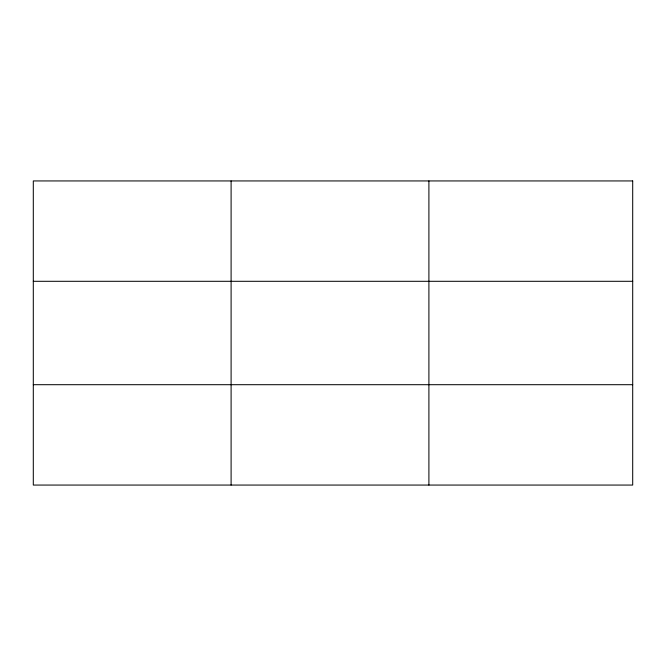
<?xml version="1.0" encoding="UTF-8"?>
<svg xmlns="http://www.w3.org/2000/svg" width="666" height="666" viewBox="0 0 666 666"><rect width="100%" height="100%" fill="white"/><g stroke="black" fill="none" stroke-linecap="round" stroke-linejoin="round"><path stroke-width="1" d="M231.102 485.064L231.102 180.936M428.904 485.064L428.904 180.936M33.3 281.302L632.7 281.302M33.3 384.698L632.7 384.698M632.7 180.936L632.7 485.064L33.3 485.064L33.3 180.936L632.7 180.936"/></g></svg>
